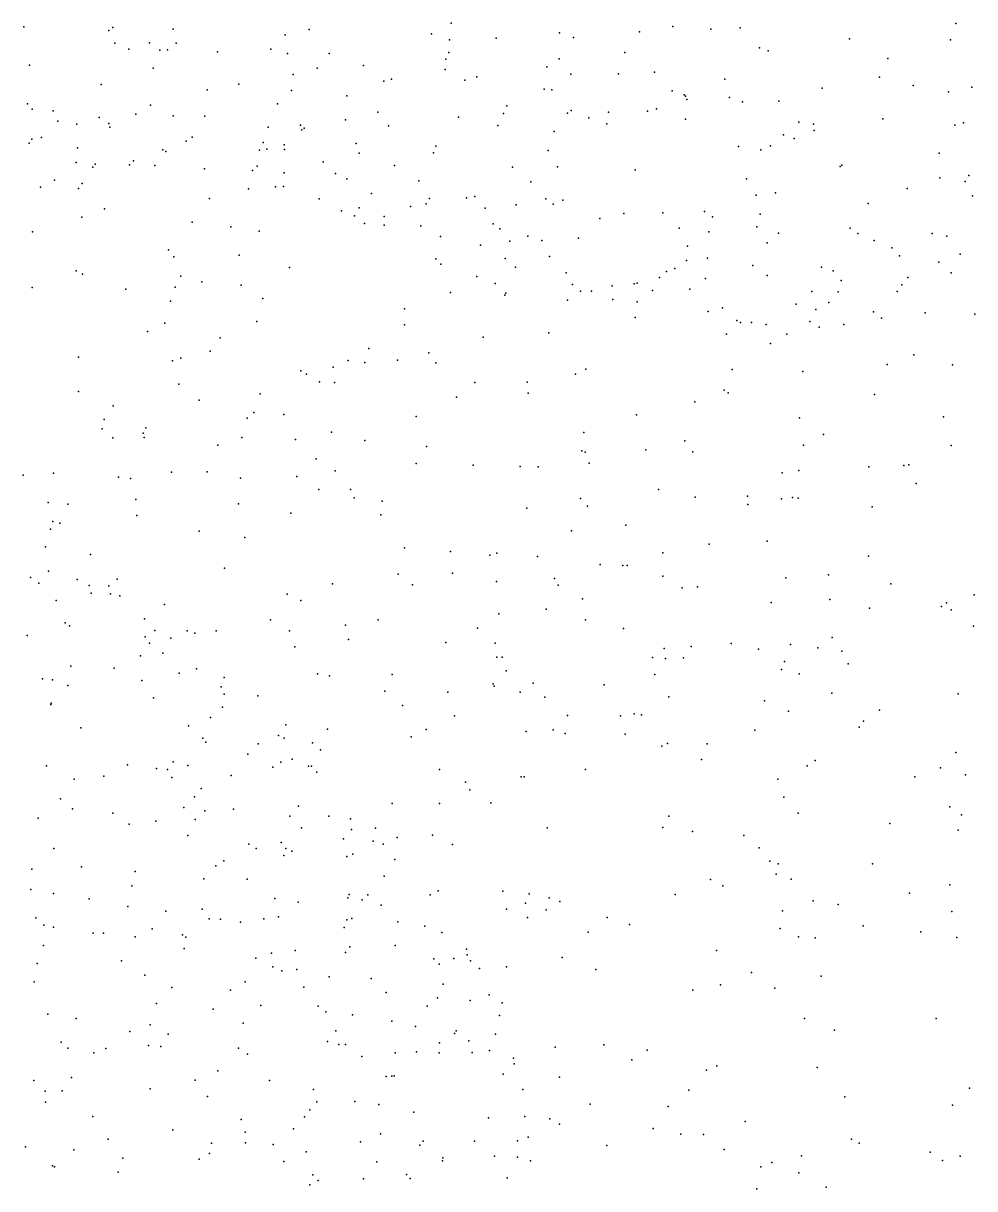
# Model space of a CAD drawing. Header units: metres. Extents: x -25 to 25, y -27.7 to 27.8.
# Drawn here: x 3.744 to 5.155, y -3.452 to -1.722 of the extents above; entities that cross this region are included whole.
import ezdxf

# ---------------------------------------------------------------- set-up
doc = ezdxf.new("R2010")
doc.units = ezdxf.units.M

msp = doc.modelspace()

# ---------------------------------------------------------------- linework, layer by layer
for p in [(3.7443, -1.7275, -5.6798), (3.8767, -1.7286, -2.9448), (4.3784, -1.7225, 18.7857), (4.7075, -1.7273, 18.2618), (4.8076, -1.7293, 18.2763), (5.1273, -1.7229, 19.6745), (3.8704, -1.7332, 19.3067), (3.9662, -1.731, 19.3503), (4.1322, -1.7397, 18.1674), (4.1681, -1.7316, -17.815), (4.3495, -1.7383, 18.2082), (4.4455, -1.7447, 18.231), (4.5391, -1.7364, -5.2059), (4.5601, -1.7437, -2.8311), (4.6578, -1.7352, 19.7053), (4.7639, -1.7313, 19.7371), (4.9698, -1.7455, 15.8965), (3.8796, -1.7521, 17.2716), (3.9004, -1.7611, -17.4287), (3.9311, -1.7514, 14.5522), (3.9462, -1.7622, 18.087), (3.9576, -1.7618, -7.3278), (3.9705, -1.7519, -7.1227), (4.111, -1.7611, -6.3459), (4.376, -1.747, 19.5689), (4.8361, -1.7588, 19.1074), (4.8489, -1.7633, 19.6915), (5.1193, -1.747, 10.1518), (4.0317, -1.7646, 18.1723), (4.1357, -1.7674, -6.5118), (4.1975, -1.7675, 18.2437), (4.3708, -1.7756, -9.7701), (4.3752, -1.766, 18.3152), (4.5386, -1.7754, -9.5041), (4.6363, -1.7659, 18.9531), (5.0266, -1.7745, 19.6428), (3.7527, -1.7845, 17.3549), (3.9363, -1.789, 19.2622), (4.144, -1.7986, 17.0492), (4.1799, -1.7891, 19.4015), (4.2485, -1.7853, -2.9116), (4.3697, -1.7912, 18.647), (4.5207, -1.787, 18.3071), (4.5563, -1.798, 19.6028), (4.6268, -1.7975, 18.3282), (4.6805, -1.795, 19.6391), (3.859, -1.8132, 18.1179), (4.0637, -1.8126, -10.1304), (4.2788, -1.8082, 18.3512), (4.2898, -1.8052, 14.6782), (4.3989, -1.8069, 14.8654), (4.4166, -1.8018, -2.8692), (4.7847, -1.8054, 18.3605), (5.0142, -1.8023, 21.1373), (5.0641, -1.815, 9.1281), (4.0163, -1.8213, 18.3072), (4.1417, -1.8223, 19.3224), (4.2237, -1.8303, -9.9576), (4.5166, -1.8202, 15.2223), (4.5279, -1.8211, 18.8007), (4.7064, -1.8226, 15.4939), (4.7242, -1.8286, -7.703), (4.7265, -1.8304, -3.5951), (4.7918, -1.8326, -5.3517), (4.929, -1.8189, 18.385), (5.1164, -1.8243, 18.3713), (5.1512, -1.8172, -5.5458), (3.7497, -1.8421, 17.9695), (3.7569, -1.8499, -2.894), (3.9323, -1.844, 19.1418), (4.121, -1.842, 18.4443), (4.4611, -1.8452, 19.5206), (4.6834, -1.8493, 21.044), (4.7285, -1.8357, 16.5799), (4.811, -1.8391, 16.4326), (4.8647, -1.8382, 21.1128), (3.788, -1.8523, -5.7963), (3.7951, -1.8676, 14.7247), (3.8563, -1.8624, 19.056), (3.9105, -1.8572, 17.071), (3.9659, -1.8596, 18.3867), (4.0129, -1.8604, -6.0992), (4.2218, -1.8656, -2.8397), (4.2698, -1.8546, 18.4563), (4.3894, -1.8616, 18.4442), (4.4562, -1.8564, 18.4144), (4.5514, -1.8558, -7.5784), (4.5568, -1.8517, 16.8091), (4.5827, -1.8629, 19.5457), (4.612, -1.8543, -8.9721), (4.6698, -1.8528, -1.8802), (4.7263, -1.8647, 18.4167), (5.0192, -1.8643, 9.4137), (3.8231, -1.872, 20.4071), (3.8708, -1.871, 18.2991), (3.8719, -1.8766, -7.2945), (4.1068, -1.8767, -2.8926), (4.155, -1.8738, 18.5223), (4.1568, -1.8807, 14.578), (4.1603, -1.8783, -7.388), (4.2857, -1.8745, 19.3767), (4.4479, -1.8744, 15.0187), (4.5315, -1.8831, -9.2002), (4.6097, -1.8715, 18.4302), (4.8946, -1.869, 19.01), (4.9164, -1.8724, 19.5692), (4.9172, -1.8815, 16.1065), (5.126, -1.8738, 19.5093), (5.1389, -1.8704, 19.0137), (3.7524, -1.9005, 17.107), (3.7565, -1.8944, 18.1215), (3.7709, -1.8922, 19.051), (3.9855, -1.8976, 18.4998), (3.9941, -1.8917, 19.0645), (4.0997, -1.8995, 20.6295), (4.2375, -1.9011, 16.9359), (4.8716, -1.8882, 16.2689), (4.8873, -1.8934, -1.7011), (3.8241, -1.9073, 18.9394), (3.9507, -1.9104, -2.8746), (3.9552, -1.9126, 18.983), (4.0942, -1.9108, 19.1057), (4.1049, -1.9095, 18.6037), (4.1306, -1.9027, -6.6703), (4.1311, -1.9098, 8.333), (4.2422, -1.915, -5.1166), (4.3523, -1.9146, 8.4858), (4.3558, -1.9047, -3.2414), (4.5224, -1.9111, 19.4797), (4.8047, -1.9052, -18.0873), (4.8381, -1.9105, 15.6381), (4.8525, -1.9045, 18.466), (5.1029, -1.9154, -8.0165), (3.8223, -1.9292, -5.1739), (3.8471, -1.9359, 18.6386), (3.8503, -1.9317, 18.5525), (3.9011, -1.9327, 18.7834), (3.9073, -1.9264, 18.8729), (3.9389, -1.9336, 18.655), (4.0907, -1.9343, -17.5569), (4.1888, -1.9281, 19.2091), (4.2944, -1.9333, 19.3021), (4.4698, -1.9359, 18.5224), (4.5362, -1.9356, 18.6977), (4.9558, -1.9351, 19.4983), (4.9584, -1.9328, 18.4894), (4.0126, -1.9386, 18.7481), (4.0836, -1.941, 18.955), (4.131, -1.9443, -6.4937), (4.2067, -1.9455, 18.6494), (4.2236, -1.9533, -2.8265), (4.6517, -1.94, 18.5059), (4.8169, -1.9533, 19.4886), (5.1036, -1.9517, 19.4371), (5.1465, -1.9486, -19.4186), (3.769, -1.9657, 18.6084), (3.7898, -1.9552, 18.715), (3.8257, -1.9677, 16.9685), (3.831, -1.9601, 2.6698), (4.0776, -1.9684, -6.2554), (4.1177, -1.9651, 8.5757), (4.1296, -1.9647, 18.8694), (4.3305, -1.9563, 8.6925), (4.4966, -1.9576, 8.7579), (5.0551, -1.9677, 18.5192), (5.1415, -1.9575, 18.5062), (4.0202, -1.9826, 2.5796), (4.1828, -1.9829, 18.9973), (4.2606, -1.9753, 19.2035), (4.3466, -1.9824, 18.6659), (4.4013, -1.9816, 19.3038), (4.4138, -1.9795, 16.8177), (4.5189, -1.9832, -3.4168), (4.5441, -1.9848, -5.2239), (4.831, -1.9778, -8.4811), (4.8599, -1.9742, 9.031), (5.152, -1.9785, 9.2181), (3.8641, -1.9978, 14.7765), (4.2157, -2.0007, -2.6291), (4.2419, -1.9965, 18.7915), (4.3182, -1.9942, 14.7388), (4.3416, -1.9904, 20.876), (4.429, -1.9967, -2.7572), (4.4751, -1.9919, 18.5999), (4.5301, -1.9911, 18.4918), (4.635, -2.0047, 8.8272), (4.6928, -2.0039, 18.7631), (4.7547, -2.0017, 19.4356), (4.8371, -2.0057, 18.8448), (4.9974, -1.9899, 19.4265), (3.8304, -2.0103, -5.9109), (3.9943, -2.0174, -6.9725), (4.2351, -2.0083, -3.0059), (4.25, -2.0196, 16.8303), (4.2792, -2.0219, 18.9704), (4.2793, -2.009, 19.0866), (4.3334, -2.0231, 18.7911), (4.4408, -2.02, -9.5068), (4.5993, -2.0121, 19.3617), (4.7665, -2.0099, 18.2412), (3.7573, -2.0319, -7.1355), (4.0515, -2.0248, 16.8522), (4.0939, -2.0309, 8.1419), (4.3629, -2.039, 19.0914), (4.4507, -2.0276, 18.7131), (4.4922, -2.0385, 20.9791), (4.717, -2.0267, 18.5943), (4.7609, -2.032, -2.5998), (4.8322, -2.0244, 19.4011), (4.8642, -2.0342, 18.6), (4.9704, -2.0266, 21.1299), (4.9822, -2.0344, 18.5984), (5.0924, -2.0343, 18.5933), (5.1142, -2.0383, 19.3217), (4.4221, -2.0517, 18.8128), (4.4654, -2.0456, -17.8815), (4.5131, -2.0449, 15.1109), (4.5674, -2.0413, 18.6802), (4.7292, -2.0532, 16.4839), (4.8477, -2.0485, -7.668), (5.0062, -2.0449, -3.6534), (5.0323, -2.0559, 9.3003), (3.9589, -2.0588, 8.6356), (3.9672, -2.0689, 20.5711), (4.0641, -2.0665, -6.7934), (4.3557, -2.0722, -9.7925), (4.4588, -2.0717, -8.9994), (4.5244, -2.0684, 18.765), (4.7276, -2.0744, 18.6823), (4.7587, -2.071, 19.3294), (5.0436, -2.0677, -2.4473), (5.1338, -2.0649, 18.3299), (3.8221, -2.0901, 2.4109), (4.1385, -2.085, 20.7286), (4.3631, -2.0798, 8.2185), (4.474, -2.0844, 18.882), (4.6982, -2.0909, 21.0623), (4.7107, -2.0865, -5.3132), (4.8263, -2.0821, 18.6863), (4.9279, -2.0845, 18.6808), (4.9456, -2.0901, 19.3054), (5.1021, -2.077, -19.8361), (5.1205, -2.0928, 18.703), (3.8313, -2.0947, 8.4227), (3.9772, -2.098, -6.1499), (4.0084, -2.1064, -2.7276), (4.4166, -2.0985, -2.0932), (4.4441, -2.1085, 16.6905), (4.5491, -2.0929, 8.5537), (4.6501, -2.1094, 8.7027), (4.6544, -2.1083, 19.2387), (4.6875, -2.0996, 18.5887), (4.756, -2.1013, 15.5296), (4.8475, -2.0968, 16.2608), (4.9571, -2.1043, -1.6109), (5.0561, -2.0997, -5.5198), (3.7567, -2.1144, -7.2814), (3.896, -2.1171, -7.0934), (3.9688, -2.1143, -5.1796), (4.0669, -2.1111, -6.3744), (4.3776, -2.1222, -9.19), (4.4584, -2.1259, 8.351), (4.4599, -2.1232, 14.9336), (4.5585, -2.1103, 19.1244), (4.5707, -2.1202, -2.6333), (4.587, -2.1198, 16.5846), (4.6174, -2.1122, 15.2829), (4.6775, -2.119, 18.7735), (4.7329, -2.1169, -1.7599), (4.9138, -2.1204, 9.0317), (4.9526, -2.1209, 18.6969), (5.0403, -2.1205, 19.2302), (5.0474, -2.1105, -18.0937), (3.9621, -2.1348, -17.3807), (4.0991, -2.1308, 8.825), (4.5512, -2.1332, 19.0033), (4.6187, -2.1326, 18.8908), (4.6545, -2.1359, 19.1485), (4.8904, -2.1391, 15.7162), (4.9389, -2.137, 18.7655), (4.3092, -2.1465, 14.7098), (4.6516, -2.1592, 19.0377), (4.7598, -2.1501, 18.8111), (4.7811, -2.1448, 19.1988), (4.9196, -2.1472, 19.2212), (5.0053, -2.1507, 19.1283), (5.017, -2.1601, -19.2766), (5.0821, -2.152, 18.8366), (5.1554, -2.1544, 18.9108), (3.9539, -2.1677, 16.7529), (4.0902, -2.1653, 8.0176), (4.3091, -2.1702, -2.6497), (4.8025, -2.1635, -18.0043), (4.8079, -2.1666, 18.896), (4.8243, -2.1667, 19.1089), (4.846, -2.1696, 18.2556), (4.911, -2.1649, 19.1384), (4.9245, -2.1734, -8.3348), (4.9611, -2.1697, 18.8972), (3.9278, -2.1801, 8.7776), (4.0358, -2.1895, 20.6409), (4.4263, -2.1881, 20.963), (4.5237, -2.1818, -8.7686), (4.787, -2.1841, 19.0205), (4.8767, -2.1837, 19.0441), (4.021, -2.209, -6.6133), (4.2563, -2.2052, -17.5712), (4.3453, -2.2114, 16.5958), (4.8525, -2.1976, 8.8242), (3.8258, -2.2178, -6.0735), (3.965, -2.2236, -6.8162), (3.9772, -2.2196, -2.6122), (4.2255, -2.223, -7.3811), (4.2507, -2.2259, -2.324), (4.2989, -2.2223, -9.3731), (4.356, -2.2264, 8.0626), (5.0257, -2.2287, 18.4445), (5.0652, -2.2147, -19.0488), (5.1223, -2.2295, -18.6396), (4.1555, -2.2382, 16.6372), (4.164, -2.2434, 20.7634), (4.2034, -2.2328, 14.7985), (4.5633, -2.2432, -1.8899), (4.5782, -2.2359, 21.0232), (4.7957, -2.2362, -2.4462), (4.9002, -2.2395, 21.1126), (3.9747, -2.2579, 15.0469), (4.183, -2.2546, 7.9013), (4.2055, -2.2554, 8.8647), (4.4138, -2.2554, -2.5668), (4.4915, -2.2551, -3.4963), (3.8255, -2.2691, -7.0472), (4.0047, -2.2817, 2.5657), (4.095, -2.2723, -2.7888), (4.3867, -2.2774, -5.2395), (4.4929, -2.2712, 14.9907), (4.7835, -2.2672, 15.5378), (4.7894, -2.271, 16.2104), (5.0069, -2.2732, 8.9373), (3.877, -2.29, 7.9628), (4.0857, -2.3001, -5.2281), (4.7401, -2.2841, 8.9567), (3.8638, -2.3105, -7.1338), (4.0761, -2.3087, -14.8808), (4.1303, -2.3029, -3.1803), (4.3267, -2.306, 7.9303), (4.6537, -2.3038, 16.319), (4.8956, -2.308, 9.1011), (5.1089, -2.3065, -1.3567), (3.8607, -2.3246, -6.229), (3.9215, -2.3308, -6.4184), (3.9254, -2.3227, 2.7341), (4.2008, -2.3295, -2.5079), (4.5756, -2.3296, 8.8954), (4.9309, -2.3327, -2.3297), (3.8763, -2.3375, 15.1642), (3.923, -2.3371, -6.6045), (4.0321, -2.3486, 16.5624), (4.068, -2.337, 8.8803), (4.1478, -2.34, 15.0139), (4.2507, -2.3417, -9.7349), (4.3422, -2.3506, 16.4435), (4.7253, -2.3422, -1.7345), (4.9012, -2.3486, 15.9043), (5.1207, -2.349, -8.176), (4.1783, -2.3688, -10.0772), (4.5723, -2.3569, 8.3376), (4.5774, -2.3591, 15.158), (4.6673, -2.3554, 15.3), (4.7374, -2.3583, -2.367), (4.2063, -2.3868, 7.7892), (4.3268, -2.3759, 14.9088), (4.4112, -2.3785, 5.6101), (4.4809, -2.3804, 16.3333), (4.5075, -2.3808, -17.6149), (4.5831, -2.3754, 5.8222), (4.8945, -2.386, 8.7271), (4.9984, -2.381, -19.9447), (5.0502, -2.379, -18.4769), (5.0578, -2.3778, -7.5858), (3.7437, -2.3933, 24.2206), (3.7887, -2.3903, -6.9239), (3.885, -2.3961, -10.4878), (3.9029, -2.3981, 8.8772), (3.9638, -2.3889, -2.4246), (4.0165, -2.3882, 7.7625), (4.0658, -2.3974, 20.662), (4.1497, -2.3951, -2.4449), (4.8696, -2.3896, -8.3223), (4.1824, -2.4144, -3.3992), (4.2292, -2.4146, -9.2061), (4.686, -2.4144, 16.1538), (5.0686, -2.4057, 8.8835), (3.7805, -2.4335, 24.3596), (3.81, -2.4364, -6.7153), (3.9108, -2.4291, 20.5202), (4.063, -2.4359, -7.253), (4.2347, -2.4267, -17.4391), (4.2764, -2.4316, -2.3949), (4.5706, -2.4278, 8.1681), (4.7407, -2.426, 8.5079), (4.8181, -2.4242, 15.5843), (4.8189, -2.4367, -17.7986), (4.8687, -2.4281, -19.6163), (4.8849, -2.4263, -3.6586), (4.8933, -2.4273, -19.3341), (3.9123, -2.4531, 15.2668), (4.1408, -2.4493, -9.5899), (4.274, -2.4521, 15.0547), (4.4909, -2.4423, 7.9421), (4.5807, -2.4393, 21.0081), (5.0031, -2.4401, -2.2417), (3.7842, -2.4732, 24.0769), (3.7873, -2.4619, -6.4435), (3.7978, -2.4646, 24.4448), (4.6378, -2.4674, -3.6537), (4.0047, -2.476, -2.8099), (4.0726, -2.4857, 15.2177), (4.5569, -2.4756, -2.3076), (3.7764, -2.4993, 16.5473), (4.3091, -2.5008, -3.5529), (4.3778, -2.5063, 5.717), (4.7612, -2.4955, 15.9542), (4.8476, -2.4912, -5.4345), (3.8436, -2.5109, 24.3145), (4.4361, -2.5121, -5.3415), (4.4461, -2.5091, 20.9326), (4.5066, -2.5137, 15.0732), (4.6925, -2.5086, 8.3146), (4.9977, -2.5135, -18.8253), (3.781, -2.5356, 15.3513), (4.0423, -2.5311, 8.9108), (4.2999, -2.5399, -8.9755), (4.3805, -2.5388, -14.9227), (4.5995, -2.5255, 8.0234), (4.6333, -2.5273, 15.174), (4.6399, -2.5273, -17.5158), (4.9387, -2.5412, 8.6085), (3.7546, -2.5449, 23.8899), (3.7666, -2.5533, 20.3839), (3.8234, -2.5479, 24.0061), (3.8413, -2.5569, 24.5267), (3.8707, -2.5573, 24.387), (3.8829, -2.5476, 8.911), (4.2025, -2.5542, 20.7475), (4.321, -2.5557, 7.7379), (4.4459, -2.5507, 8.9064), (4.5319, -2.5467, -1.8692), (4.5374, -2.5565, 5.8356), (4.6925, -2.5432, 15.3221), (4.7441, -2.5587, 15.5028), (4.8753, -2.5455, -2.1934), (5.0308, -2.5542, -20.067), (3.8443, -2.5685, -5.4481), (3.8733, -2.5693, 24.0875), (3.8867, -2.5722, 24.1822), (4.1352, -2.5695, -2.3195), (4.5736, -2.5768, -15.2058), (4.7212, -2.5603, -2.2196), (5.1544, -2.5706, -2.1131), (3.7924, -2.5791, -6.8835), (3.9531, -2.5851, -9.7711), (4.1557, -2.5792, -5.3739), (4.5196, -2.5921, -8.6536), (4.8534, -2.5822, -1.4318), (4.9407, -2.5776, 9.1711), (4.9993, -2.5903, 21.0423), (5.1062, -2.5878, 9.2716), (5.1136, -2.5825, -5.4819), (5.1205, -2.5932, -7.5676), (3.9237, -2.6062, -10.4209), (4.1103, -2.6078, 16.2852), (4.2701, -2.6076, 15.1973), (4.4491, -2.5991, 16.1239), (4.5779, -2.6078, 15.9896), (3.806, -2.6121, 24.6934), (3.8124, -2.6166, 23.8097), (3.939, -2.6235, 24.1278), (3.9867, -2.6242, -2.3475), (3.9982, -2.6278, 20.555), (4.0301, -2.6244, -2.5679), (4.1385, -2.6243, -2.3465), (4.2219, -2.6156, 8.886), (4.4175, -2.6202, -2.2777), (4.6345, -2.6206, 8.9683), (5.1538, -2.6171, -17.1935), (3.7496, -2.6313, 24.7661), (3.9247, -2.6331, 23.9983), (3.9309, -2.6424, 16.3253), (3.9628, -2.6352, 24.2511), (4.2264, -2.6368, -7.2825), (4.3707, -2.6413, 5.8001), (4.444, -2.6427, 7.7868), (4.794, -2.6432, 9.0747), (4.8821, -2.6443, -19.2508), (4.9437, -2.634, -15.3409), (3.9176, -2.6611, 23.888), (3.9507, -2.6572, 24.4384), (4.1464, -2.6479, -3.5213), (4.4465, -2.6633, 15.1819), (4.4541, -2.6634, -7.3822), (4.6944, -2.6505, -8.3968), (4.7349, -2.6475, -7.5128), (4.8344, -2.6514, 8.3514), (4.9227, -2.6492, -17.5212), (4.9583, -2.6545, -1.1133), (3.814, -2.6764, -14.7397), (3.8786, -2.6798, 20.4532), (4.0008, -2.6807, 24.3207), (4.6773, -2.6637, 5.5858), (4.6964, -2.6651, -5.4352), (4.7235, -2.664, -1.5997), (4.8734, -2.6698, -17.311), (4.9679, -2.6731, -2.0916), (3.7723, -2.6955, 15.4174), (3.7868, -2.6968, 23.6095), (3.9195, -2.6978, 23.7905), (3.9752, -2.6868, 23.9556), (4.0415, -2.6934, 7.6035), (4.1804, -2.6882, 20.6715), (4.198, -2.6907, 7.6877), (4.291, -2.6888, 5.6257), (4.4602, -2.6837, 20.8596), (4.6809, -2.6889, -3.7132), (4.8685, -2.6814, -19.8208), (4.8949, -2.688, -18.2487), (3.81, -2.7055, -10.5739), (4.0372, -2.7073, 24.1569), (4.28, -2.7137, -2.0587), (4.3734, -2.7151, 8.8928), (4.4407, -2.703, -5.4491), (4.4422, -2.7063, 16.0011), (4.481, -2.7153, -15.0262), (4.5003, -2.7016, -17.3301), (4.6056, -2.7043, 5.8167), (3.7852, -2.7314, 24.7885), (3.9369, -2.7237, 24.5719), (4.0419, -2.7181, 24.0492), (4.0915, -2.7204, -5.5347), (4.5178, -2.7226, 5.5153), (4.7018, -2.7219, 8.0049), (4.8435, -2.7281, -19.5049), (4.9433, -2.7168, -18.8894), (5.1309, -2.7176, 8.6716), (3.7847, -2.7333, -2.4532), (4.0392, -2.7376, 24.3954), (4.3064, -2.7351, 16.081), (4.5514, -2.7498, 15.3245), (4.6501, -2.7474, 15.4508), (4.6611, -2.7489, 20.9375), (4.8791, -2.7436, -17.9951), (5.014, -2.7418, 21.0006), (3.9887, -2.7652, 23.7482), (4.0213, -2.753, 23.8481), (4.133, -2.7639, 8.8569), (4.3834, -2.7504, -3.667), (4.6297, -2.7504, 15.6474), (4.984, -2.7672, 8.4596), (4.9906, -2.7583, 9.1897), (3.8292, -2.768, 23.4919), (4.0101, -2.7835, -9.1704), (4.1225, -2.7793, 24.1841), (4.1306, -2.7833, 16.1411), (4.1951, -2.7701, -14.8295), (4.3191, -2.7815, -2.3429), (4.3413, -2.7707, 5.4964), (4.4897, -2.7738, 15.8656), (4.5297, -2.7712, -8.5135), (4.5477, -2.7767, -2.2293), (4.6369, -2.7775, -15.3109), (4.8293, -2.7717, 20.9694), (4.0145, -2.7896, 24.546), (4.0924, -2.7919, 23.8753), (4.1726, -2.7904, -8.9976), (4.1845, -2.801, 15.3813), (4.691, -2.7951, 8.9535), (4.6995, -2.7915, -17.1686), (4.7584, -2.7917, 5.6266), (3.9661, -2.8184, -15.1061), (4.077, -2.8072, 24.4903), (4.126, -2.8192, 24.3934), (4.1427, -2.8144, -2.4509), (4.7499, -2.8152, -1.4194), (4.9187, -2.8168, -5.4466), (5.1274, -2.8047, -3.7134), (3.7781, -2.8246, 24.8471), (3.8981, -2.8228, -3.2141), (3.9415, -2.8283, 23.4171), (3.9578, -2.8298, 24.6756), (3.9876, -2.8239, 23.53), (4.114, -2.8266, 23.7851), (4.1671, -2.8248, 24.0377), (4.1711, -2.8252, 24.2605), (4.1793, -2.8339, 24.137), (4.3613, -2.8299, 20.7159), (4.5781, -2.8299, -1.6735), (4.9069, -2.8246, -7.5222), (5.1048, -2.8276, -20.2607), (3.8191, -2.8443, -10.3702), (3.863, -2.84, 23.3058), (3.9641, -2.8418, 7.5252), (4.0521, -2.8387, 23.6195), (4.3998, -2.8487, -8.73), (4.4824, -2.8408, 15.4599), (4.4869, -2.8407, 7.8122), (4.8635, -2.8443, 9.0402), (5.0664, -2.8409, -7.8821), (5.1417, -2.838, -16.8052), (3.9977, -2.8705, -2.561), (4.0077, -2.8582, -17.185), (4.4062, -2.8603, -17.2185), (4.8722, -2.8711, 8.3496), (3.7988, -2.8735, 15.4587), (3.9818, -2.8862, -14.7469), (4.1519, -2.8842, 23.7041), (4.2909, -2.8805, 7.7108), (4.3615, -2.8805, 15.8856), (4.4375, -2.8794, 15.7443), (5.1183, -2.8853, -0.8519), (3.7655, -2.9023, 24.9021), (3.8166, -2.8885, -2.6086), (3.8764, -2.8949, 20.3917), (3.9987, -2.904, 23.3398), (4.013, -2.8912, -5.8485), (4.0556, -2.8887, 23.4717), (4.1391, -2.8992, 23.6107), (4.1969, -2.899, 16.0189), (4.2294, -2.9032, -7.0839), (4.7015, -2.8994, 5.5261), (4.8936, -2.8947, -20.0168), (5.1356, -2.8973, 8.668), (3.901, -2.911, 24.7899), (3.9404, -2.9064, 23.2444), (4.1565, -2.9165, -2.1076), (4.2305, -2.919, 24.3884), (4.2662, -2.9172, 24.1189), (4.5212, -2.9166, 5.4175), (4.6929, -2.9161, 8.1249), (4.7366, -2.9218, -5.4533), (5.0297, -2.91, 8.5342), (5.1309, -2.9202, 20.879), (3.9879, -2.9278, 24.7281), (4.1263, -2.9385, 5.4057), (4.2187, -2.9331, 24.4728), (4.2629, -2.9364, 5.2987), (4.2983, -2.9311, 5.7631), (4.3509, -2.9276, 15.5963), (4.8127, -2.9279, 20.8612), (3.789, -2.9471, 23.0948), (4.0785, -2.941, 8.7482), (4.0894, -2.947, 23.387), (4.1334, -2.9471, 5.6148), (4.142, -2.9512, 23.4846), (4.2329, -2.9554, 23.7272), (4.2778, -2.941, 23.9807), (4.3807, -2.9412, -1.799), (4.8354, -2.9464, -1.2217), (3.8298, -2.9746, 24.8815), (4.0295, -2.9727, 23.2417), (4.0414, -2.9655, -6.7484), (4.1303, -2.9578, 24.6098), (4.224, -2.9593, -2.5637), (4.2952, -2.9636, 24.3241), (4.8514, -2.9659, 8.8284), (4.8638, -2.9701, -2.1164), (5.004, -2.9698, 8.8741), (3.7561, -2.9777, -10.5727), (3.9095, -2.9811, 23.104), (4.2792, -2.9885, 23.8037), (4.8609, -2.9852, -18.3351), (3.7548, -3.0079, 24.9411), (3.9048, -3.0026, 24.8352), (4.0116, -2.9923, -2.5343), (4.0759, -2.9926, 24.6975), (4.7636, -2.9933, -19.5385), (4.7817, -3.0024, -19.822), (4.8829, -2.9926, 8.6662), (5.1183, -3.0009, -1.9674), (3.7885, -3.014, 7.4014), (3.8416, -3.0217, 23.0397), (4.1169, -3.0215, 23.2894), (4.1516, -3.0267, 15.5811), (4.2251, -3.0203, 8.6848), (4.2271, -3.0153, 24.5438), (4.2466, -3.0233, 15.7136), (4.2549, -3.0162, 23.666), (4.3474, -3.0162, 24.0877), (4.3591, -3.0102, 20.5906), (4.4554, -3.0107, 5.2836), (4.4943, -3.0144, 5.7721), (4.5238, -3.0202, 8.6944), (4.5399, -3.0259, 8.0375), (4.7109, -3.0157, 20.7522), (4.9155, -3.0248, 20.7944), (5.0587, -3.0135, 5.5044), (3.899, -3.0334, -3.0497), (3.9551, -3.0401, 15.5652), (4.0091, -3.037, 23.1354), (4.2748, -3.0315, -3.6001), (4.4608, -3.0372, -5.5676), (4.4887, -3.0282, -2.4729), (4.5193, -3.038, 20.647), (4.87, -3.0399, -18.7758), (4.953, -3.0304, -20.4787), (5.1215, -3.0408, 5.7012), (3.7624, -3.0502, 16.0779), (3.7741, -3.0609, -15.0473), (4.0193, -3.0514, 7.5419), (4.0361, -3.0523, 24.7669), (4.0658, -3.0565, 8.6467), (4.1007, -3.0515, 23.2096), (4.1225, -3.0486, -5.9728), (4.2239, -3.0531, 23.4798), (4.2311, -3.051, 7.6953), (4.2995, -3.0558, 23.7339), (4.4918, -3.0498, -17.0328), (4.6101, -3.0498, 8.5403), (4.643, -3.0601, 5.7328), (3.7883, -3.0639, 15.5724), (3.8476, -3.0729, 20.3255), (3.8626, -3.0727, 24.8869), (3.9097, -3.0785, 23.0144), (3.9348, -3.0666, -2.83), (3.9797, -3.0751, -9.0092), (4.2198, -3.0644, -17.0482), (4.3395, -3.0627, -8.5275), (4.3645, -3.0719, 8.6173), (4.5819, -3.0714, -8.0837), (4.867, -3.0658, -17.9207), (4.8941, -3.0785, -7.797), (4.99, -3.062, -7.5368), (5.0757, -3.0707, -3.7466), (3.7739, -3.091, 8.5909), (3.9826, -3.0957, -16.9569), (3.9847, -3.0789, 5.4787), (4.2283, -3.0929, 24.6062), (4.2956, -3.0911, 23.6493), (4.9186, -3.0798, 5.7426), (5.1287, -3.0791, 20.7388), (4.0887, -3.11, -6.3891), (4.1122, -3.1027, -3.4327), (4.1469, -3.0985, 15.8942), (4.2219, -3.1016, -2.6841), (4.353, -3.1112, 23.7934), (4.3824, -3.1107, 23.9122), (4.4015, -3.0966, 24.2239), (4.4021, -3.1051, 24.0259), (4.5432, -3.1088, 8.4129), (4.7723, -3.0984, -3.7195), (3.7643, -3.1181, 22.9326), (3.8893, -3.1141, -2.7524), (4.1138, -3.1229, 24.7432), (4.1275, -3.1289, -8.8044), (4.1494, -3.1269, 20.399), (4.3609, -3.1189, 24.4276), (4.4075, -3.114, -8.2906), (4.4204, -3.1255, 24.1416), (4.4608, -3.1226, 5.1691), (4.5931, -3.1267, -1.5381), (3.7596, -3.1452, -19.747), (3.9241, -3.1354, 5.2573), (4.073, -3.1451, 23.0866), (4.1973, -3.1375, 24.6797), (4.2597, -3.14, -5.8108), (4.8242, -3.1311, 5.3673), (4.9275, -3.1368, -17.706), (3.964, -3.1535, 24.8485), (4.0512, -3.1577, 24.8028), (4.1599, -3.1532, 23.1669), (4.2821, -3.161, 23.4112), (4.3666, -3.1488, -2.6597), (4.4349, -3.1645, 5.77), (4.7372, -3.1574, -7.4475), (4.7782, -3.1495, -19.1183), (4.859, -3.1543, -2.2468), (3.9415, -3.1773, 15.6832), (4.0962, -3.1804, -2.1116), (4.1811, -3.1813, -6.5981), (4.343, -3.1812, 20.4316), (4.3583, -3.1687, 24.5024), (4.4068, -3.1727, 23.8311), (4.4544, -3.1764, 24.2286), (3.7799, -3.193, 22.8873), (3.822, -3.1996, -19.5354), (4.0252, -3.1855, 23.016), (4.1924, -3.1894, 5.8201), (4.2324, -3.1939, 23.257), (4.4501, -3.1952, 24.0022), (4.9028, -3.1996, -1.1003), (5.0981, -3.1994, 5.2869), (3.9318, -3.2088, 15.8591), (4.0697, -3.2066, 8.4722), (4.2905, -3.2037, 7.8067), (4.3257, -3.2113, -1.7429), (4.9476, -3.2168, 20.6175), (3.902, -3.2186, 22.9137), (3.9584, -3.2227, 20.2814), (4.1949, -3.2338, 23.1624), (4.2075, -3.218, 24.7054), (4.3836, -3.2218, 8.1974), (4.3858, -3.218, 23.7102), (4.4047, -3.2328, 24.4473), (4.4442, -3.223, -16.8618), (3.7998, -3.2348, 5.4476), (3.8097, -3.2434, -9.1572), (3.8485, -3.2503, 5.6182), (3.8661, -3.2442, 8.4462), (3.9294, -3.2395, 7.5459), (3.9477, -3.2413, 24.8737), (4.063, -3.2435, 24.8146), (4.2121, -3.2383, -6.0096), (4.2216, -3.2379, 8.3985), (4.2956, -3.2507, 24.6155), (4.3273, -3.249, 23.4877), (4.361, -3.2504, 4.9339), (4.3615, -3.2357, 23.6157), (4.4096, -3.2501, -6.9504), (4.4354, -3.2472, 24.3593), (4.5327, -3.2422, -2.6048), (4.6049, -3.2386, 5.1262), (4.6695, -3.2467, -19.3907), (4.0763, -3.2526, -16.7832), (4.2462, -3.2561, -8.4216), (4.4709, -3.2584, 24.1085), (4.472, -3.2668, 24.2496), (4.6469, -3.2607, -19.7277), (4.0322, -3.277, -2.9855), (4.282, -3.2856, 7.9374), (4.2904, -3.2852, 23.3216), (4.2939, -3.2847, -2.7563), (4.4559, -3.2822, 23.914), (4.7576, -3.2761, 5.1484), (4.7729, -3.27, 20.5282), (4.9217, -3.2724, 5.1955), (3.7592, -3.2916, 24.9739), (3.8154, -3.2869, 22.8635), (3.9988, -3.2912, 5.8235), (4.1089, -3.2915, 23.039), (4.5392, -3.2865, -7.2564), (5.1479, -3.3029, -20.976), (3.776, -3.3073, -2.8509), (3.8016, -3.3067, -16.7123), (3.9319, -3.304, 22.9028), (4.0168, -3.3151, 22.9585), (4.1745, -3.3048, 24.7496), (4.4849, -3.3051, -3.5529), (4.7313, -3.3057, -18.9033), (4.9625, -3.3159, -20.8677), (3.7767, -3.3235, 20.1409), (4.1689, -3.3349, -3.2704), (4.1791, -3.3231, 23.1061), (4.2354, -3.3225, 8.1141), (4.2714, -3.327, 23.2401), (4.585, -3.3265, 4.9346), (4.7005, -3.3302, -20.379), (5.1225, -3.3281, 5.0297), (3.847, -3.3449, 5.7927), (4.0668, -3.3496, -2.3067), (4.1608, -3.3456, -1.961), (4.3234, -3.3385, -3.4145), (4.4341, -3.3468, 23.7265), (4.488, -3.3448, 24.1292), (4.5248, -3.3485, 20.3498), (4.8149, -3.3522, 4.9643), (3.9654, -3.3645, 24.8734), (4.073, -3.3684, -16.6038), (4.1448, -3.3634, 7.8204), (4.2737, -3.3706, -8.2402), (4.5395, -3.3565, -7.7552), (4.6785, -3.363, -19.1307), (4.7195, -3.3712, 5.7575), (4.7532, -3.3715, -18.2363), (3.7471, -3.39, 22.8154), (3.8696, -3.3784, -19.3175), (4.0231, -3.3844, 20.1659), (4.0732, -3.3839, 8.2071), (4.1146, -3.3866, 23.0045), (4.2441, -3.3828, 24.7084), (4.332, -3.3875, 23.3658), (4.3369, -3.3815, 4.8023), (4.4132, -3.3815, 23.5999), (4.477, -3.3813, -5.6918), (4.4929, -3.3756, 24.2167), (4.6096, -3.3882, -19.9583), (4.9728, -3.3784, 4.8842), (4.9841, -3.3843, -2.3193), (3.8189, -3.3945, 8.2912), (3.8914, -3.407, 24.9031), (4.0202, -3.3998, 4.7482), (4.1633, -3.3972, 24.7753), (4.3663, -3.4061, -16.6071), (4.4428, -3.4039, 24.447), (4.477, -3.4052, 23.891), (4.7839, -3.3937, -16.7701), (4.8984, -3.4032, 5.8072), (5.0891, -3.3979, -17.4887), (5.1337, -3.404, -2.2237), (3.7868, -3.418, 24.9587), (3.7901, -3.4197, 7.6285), (4.0048, -3.4085, 22.9219), (4.1305, -3.4119, 5.8272), (4.2681, -3.4123, 20.2032), (4.3656, -3.411, -8.0272), (4.4965, -3.4107, 24.0418), (4.8383, -3.4195, -2.4555), (4.8546, -3.4133, -1.2508), (5.1074, -3.4101, 20.4857), (3.8843, -3.4275, -2.8938), (4.1731, -3.4317, 4.7517), (4.1814, -3.4397, -3.0269), (4.2487, -3.4376, 23.1604), (4.3124, -3.4311, 24.6317), (4.3179, -3.4368, 5.7765), (4.4618, -3.4362, 24.3702), (4.8943, -3.4288, -3.647), (4.1687, -3.4466, -16.2739), (4.832, -3.4521, -17.9304), (4.9349, -3.45, 20.4435)]:
    msp.add_point(p)

doc.saveas('drawing.dxf')
